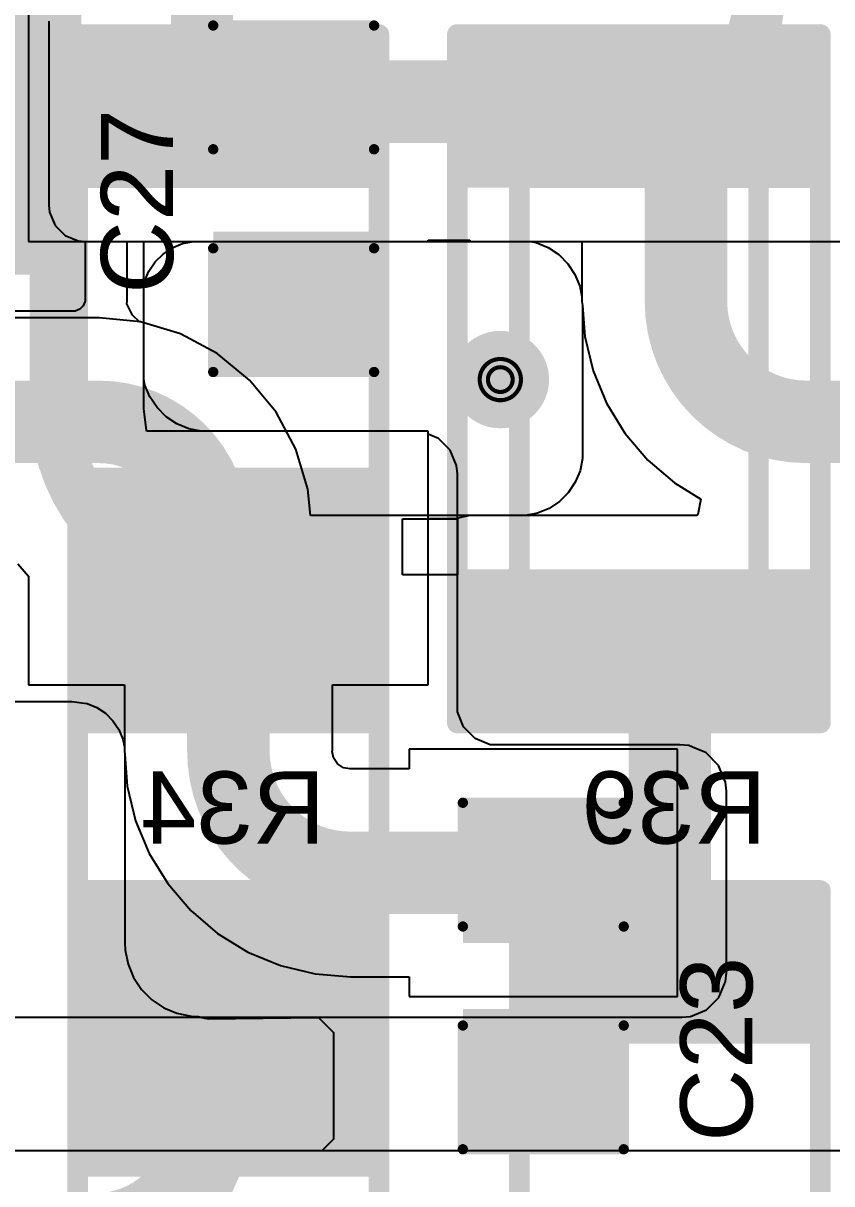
# Model space of a CAD drawing. Header units: inches. Extents: x 0 to 276, y 0 to 124.
# Drawn here: x 55.34 to 65.3, y 42.93 to 57.22 of the extents above; entities that cross this region are included whole.
import ezdxf

# ---------------------------------------------------------------- set-up
doc = ezdxf.new("R2010")
doc.units = ezdxf.units.IN
for name, color, linetype in [('Bottom Layer', 5, 'Continuous'), ('Bottom Overlay', 54, 'Continuous'), ('Bottom Paste', 16, 'Continuous'), ('Bottom Solder', 6, 'Continuous'), ('Drill Drawing', 1, 'Continuous'), ('Top Layer', 1, 'Continuous'), ('Top Overlay', 2, 'Continuous'), ('Top Paste', 8, 'Continuous'), ('Top Solder', 216, 'Continuous'), ('Via Holes', 16, 'Continuous')]:
    doc.layers.add(name, color=color, linetype=linetype)
doc.styles.add('Arial', font='', dxfattribs={"height": 0.2})
doc.styles.get('Arial').set_extended_font_data('Arial')

# ---------------------------------------------------------------- blocks, each defined once
blk = doc.blocks.new('RES_2512_11')
at = {"layer": 'Top Layer'}
for points in [[(-4.04999825, 1.70000041), (-2.44999891, 1.70000041), (-2.44999891, -1.70000041), (-4.04999825, -1.70000041)], [(2.45000145, 1.70000041), (4.050000789999999, 1.70000041), (4.050000789999999, -1.70000041), (2.45000145, -1.70000041)]]:
    blk.add_hatch(color=1, dxfattribs=at).paths.add_polyline_path(points)
at = {"layer": 'Top Paste'}
for points in [[(-4.04999825, 1.70000041), (-2.44999891, 1.70000041), (-2.44999891, -1.70000041), (-4.04999825, -1.70000041)], [(2.45000145, 1.70000041), (4.050000789999999, 1.70000041), (4.050000789999999, -1.70000041), (2.45000145, -1.70000041)]]:
    blk.add_hatch(color=8, dxfattribs=at).paths.add_polyline_path(points)
at = {"layer": 'Top Solder'}
for points in [[(-4.15159825, 1.80160041), (-2.34839891, 1.80160041), (-2.34839891, -1.80160041), (-4.15159825, -1.80160041)], [(2.34840145, 1.80160041), (4.15160079, 1.80160041), (4.15160079, -1.80160041), (2.34840145, -1.80160041)]]:
    blk.add_hatch(color=216, dxfattribs=at).paths.add_polyline_path(points)
at = {"layer": 'Top Overlay'}
for points in [[(-4.2418, 1.8542, 0.254, 0.254, 0), (-4.2418, -1.8542, 0.254, 0.254, 0)], [(-4.2418, 1.8542, 0.254, 0.254, 0), (4.236557439999999, 1.8542, 0.254, 0.254, 0)], [(4.236557439999999, 1.8542, 0.254, 0.254, 0), (4.236557439999999, -1.8542, 0.254, 0.254, 0)], [(-4.2418, -1.8542, 0.254, 0.254, 0), (4.236557439999999, -1.8542, 0.254, 0.254, 0)]]:
    blk.add_lwpolyline(points, format="xyseb", dxfattribs=at)
for points in [[(-4.3053, 1.8542, 0.127, 0.127, 1), (-4.1783, 1.8542, 0.127, 0.127, 1)], [(-4.3053, 1.8542, 0.127, 0.127, 1), (-4.1783, 1.8542, 0.127, 0.127, 1)], [(4.17305744, 1.8542, 0.127, 0.127, 1), (4.30005744, 1.8542, 0.127, 0.127, 1)], [(4.17305744, 1.8542, 0.127, 0.127, 1), (4.30005744, 1.8542, 0.127, 0.127, 1)], [(-4.3053, -1.8542, 0.127, 0.127, 1), (-4.1783, -1.8542, 0.127, 0.127, 1)], [(-4.3053, -1.8542, 0.127, 0.127, 1), (-4.1783, -1.8542, 0.127, 0.127, 1)], [(4.17305744, -1.8542, 0.127, 0.127, 1), (4.30005744, -1.8542, 0.127, 0.127, 1)], [(4.17305744, -1.8542, 0.127, 0.127, 1), (4.30005744, -1.8542, 0.127, 0.127, 1)]]:
    blk.add_lwpolyline(points, format="xyseb", close=True, dxfattribs=at)
blk = doc.blocks.new('RES_2512_B_14')
at = {"layer": 'Bottom Layer'}
for points in [[(-4.04999825, 1.70000041), (-2.44999891, 1.70000041), (-2.44999891, -1.70000041), (-4.04999825, -1.70000041)], [(2.45000145, 1.70000041), (4.050000789999999, 1.70000041), (4.050000789999999, -1.70000041), (2.45000145, -1.70000041)]]:
    blk.add_hatch(color=5, dxfattribs=at).paths.add_polyline_path(points)
at = {"layer": 'Bottom Paste'}
for points in [[(-4.04999825, 1.70000041), (-2.44999891, 1.70000041), (-2.44999891, -1.70000041), (-4.04999825, -1.70000041)], [(2.45000145, 1.70000041), (4.050000789999999, 1.70000041), (4.050000789999999, -1.70000041), (2.45000145, -1.70000041)]]:
    blk.add_hatch(color=16, dxfattribs=at).paths.add_polyline_path(points)
at = {"layer": 'Bottom Solder'}
for points in [[(-4.15159825, 1.80160041), (-2.34839891, 1.80160041), (-2.34839891, -1.80160041), (-4.15159825, -1.80160041)], [(2.34840145, 1.80160041), (4.15160079, 1.80160041), (4.15160079, -1.80160041), (2.34840145, -1.80160041)]]:
    blk.add_hatch(color=6, dxfattribs=at).paths.add_polyline_path(points)
at = {"layer": 'Bottom Overlay'}
for points in [[(-4.2418, 1.8542, 0.254, 0.254, 0), (-4.2418, -1.8542, 0.254, 0.254, 0)], [(-4.2418, 1.8542, 0.254, 0.254, 0), (4.236557439999999, 1.8542, 0.254, 0.254, 0)], [(4.236557439999999, 1.8542, 0.254, 0.254, 0), (4.236557439999999, -1.8542, 0.254, 0.254, 0)], [(-4.2418, -1.8542, 0.254, 0.254, 0), (4.236557439999999, -1.8542, 0.254, 0.254, 0)]]:
    blk.add_lwpolyline(points, format="xyseb", dxfattribs=at)
for points in [[(-4.3053, 1.8542, 0.127, 0.127, 1), (-4.1783, 1.8542, 0.127, 0.127, 1)], [(-4.3053, 1.8542, 0.127, 0.127, 1), (-4.1783, 1.8542, 0.127, 0.127, 1)], [(4.17305744, 1.8542, 0.127, 0.127, 1), (4.30005744, 1.8542, 0.127, 0.127, 1)], [(4.17305744, 1.8542, 0.127, 0.127, 1), (4.30005744, 1.8542, 0.127, 0.127, 1)], [(-4.3053, -1.8542, 0.127, 0.127, 1), (-4.1783, -1.8542, 0.127, 0.127, 1)], [(-4.3053, -1.8542, 0.127, 0.127, 1), (-4.1783, -1.8542, 0.127, 0.127, 1)], [(4.17305744, -1.8542, 0.127, 0.127, 1), (4.30005744, -1.8542, 0.127, 0.127, 1)], [(4.17305744, -1.8542, 0.127, 0.127, 1), (4.30005744, -1.8542, 0.127, 0.127, 1)]]:
    blk.add_lwpolyline(points, format="xyseb", close=True, dxfattribs=at)
blk = doc.blocks.new('RES_2512_B_15')
at = {"layer": 'Bottom Layer'}
for points in [[(-4.04999825, 1.70000041), (-2.44999891, 1.70000041), (-2.44999891, -1.70000041), (-4.04999825, -1.70000041)], [(2.45000145, 1.70000041), (4.050000789999999, 1.70000041), (4.050000789999999, -1.70000041), (2.45000145, -1.70000041)]]:
    blk.add_hatch(color=5, dxfattribs=at).paths.add_polyline_path(points)
at = {"layer": 'Bottom Paste'}
for points in [[(-4.04999825, 1.70000041), (-2.44999891, 1.70000041), (-2.44999891, -1.70000041), (-4.04999825, -1.70000041)], [(2.45000145, 1.70000041), (4.050000789999999, 1.70000041), (4.050000789999999, -1.70000041), (2.45000145, -1.70000041)]]:
    blk.add_hatch(color=16, dxfattribs=at).paths.add_polyline_path(points)
at = {"layer": 'Bottom Solder'}
for points in [[(-4.15159825, 1.80160041), (-2.34839891, 1.80160041), (-2.34839891, -1.80160041), (-4.15159825, -1.80160041)], [(2.34840145, 1.80160041), (4.15160079, 1.80160041), (4.15160079, -1.80160041), (2.34840145, -1.80160041)]]:
    blk.add_hatch(color=6, dxfattribs=at).paths.add_polyline_path(points)
at = {"layer": 'Bottom Overlay'}
for points in [[(-4.2418, 1.8542, 0.254, 0.254, 0), (-4.2418, -1.8542, 0.254, 0.254, 0)], [(-4.2418, 1.8542, 0.254, 0.254, 0), (4.236557439999999, 1.8542, 0.254, 0.254, 0)], [(4.236557439999999, 1.8542, 0.254, 0.254, 0), (4.236557439999999, -1.8542, 0.254, 0.254, 0)], [(-4.2418, -1.8542, 0.254, 0.254, 0), (4.236557439999999, -1.8542, 0.254, 0.254, 0)]]:
    blk.add_lwpolyline(points, format="xyseb", dxfattribs=at)
for points in [[(-4.3053, 1.8542, 0.127, 0.127, 1), (-4.1783, 1.8542, 0.127, 0.127, 1)], [(-4.3053, 1.8542, 0.127, 0.127, 1), (-4.1783, 1.8542, 0.127, 0.127, 1)], [(4.17305744, 1.8542, 0.127, 0.127, 1), (4.30005744, 1.8542, 0.127, 0.127, 1)], [(4.17305744, 1.8542, 0.127, 0.127, 1), (4.30005744, 1.8542, 0.127, 0.127, 1)], [(-4.3053, -1.8542, 0.127, 0.127, 1), (-4.1783, -1.8542, 0.127, 0.127, 1)], [(-4.3053, -1.8542, 0.127, 0.127, 1), (-4.1783, -1.8542, 0.127, 0.127, 1)], [(4.17305744, -1.8542, 0.127, 0.127, 1), (4.30005744, -1.8542, 0.127, 0.127, 1)], [(4.17305744, -1.8542, 0.127, 0.127, 1), (4.30005744, -1.8542, 0.127, 0.127, 1)]]:
    blk.add_lwpolyline(points, format="xyseb", close=True, dxfattribs=at)
blk = doc.blocks.new('RES_2512_18')
at = {"layer": 'Top Layer'}
for points in [[(-4.04999825, 1.70000041), (-2.44999891, 1.70000041), (-2.44999891, -1.70000041), (-4.04999825, -1.70000041)], [(2.45000145, 1.70000041), (4.050000789999999, 1.70000041), (4.050000789999999, -1.70000041), (2.45000145, -1.70000041)]]:
    blk.add_hatch(color=1, dxfattribs=at).paths.add_polyline_path(points)
at = {"layer": 'Top Paste'}
for points in [[(-4.04999825, 1.70000041), (-2.44999891, 1.70000041), (-2.44999891, -1.70000041), (-4.04999825, -1.70000041)], [(2.45000145, 1.70000041), (4.050000789999999, 1.70000041), (4.050000789999999, -1.70000041), (2.45000145, -1.70000041)]]:
    blk.add_hatch(color=8, dxfattribs=at).paths.add_polyline_path(points)
at = {"layer": 'Top Solder'}
for points in [[(-4.15159825, 1.80160041), (-2.34839891, 1.80160041), (-2.34839891, -1.80160041), (-4.15159825, -1.80160041)], [(2.34840145, 1.80160041), (4.15160079, 1.80160041), (4.15160079, -1.80160041), (2.34840145, -1.80160041)]]:
    blk.add_hatch(color=216, dxfattribs=at).paths.add_polyline_path(points)
at = {"layer": 'Top Overlay'}
for points in [[(-4.2418, 1.8542, 0.254, 0.254, 0), (4.236557439999999, 1.8542, 0.254, 0.254, 0)], [(-4.2418, 1.8542, 0.254, 0.254, 0), (-4.2418, -1.8542, 0.254, 0.254, 0)], [(4.236557439999999, 1.8542, 0.254, 0.254, 0), (4.236557439999999, -1.8542, 0.254, 0.254, 0)], [(-4.2418, -1.8542, 0.254, 0.254, 0), (4.236557439999999, -1.8542, 0.254, 0.254, 0)]]:
    blk.add_lwpolyline(points, format="xyseb", dxfattribs=at)
for points in [[(-4.3053, 1.8542, 0.127, 0.127, 1), (-4.1783, 1.8542, 0.127, 0.127, 1)], [(-4.3053, 1.8542, 0.127, 0.127, 1), (-4.1783, 1.8542, 0.127, 0.127, 1)], [(4.17305744, 1.8542, 0.127, 0.127, 1), (4.30005744, 1.8542, 0.127, 0.127, 1)], [(4.17305744, 1.8542, 0.127, 0.127, 1), (4.30005744, 1.8542, 0.127, 0.127, 1)], [(-4.3053, -1.8542, 0.127, 0.127, 1), (-4.1783, -1.8542, 0.127, 0.127, 1)], [(-4.3053, -1.8542, 0.127, 0.127, 1), (-4.1783, -1.8542, 0.127, 0.127, 1)], [(4.17305744, -1.8542, 0.127, 0.127, 1), (4.30005744, -1.8542, 0.127, 0.127, 1)], [(4.17305744, -1.8542, 0.127, 0.127, 1), (4.30005744, -1.8542, 0.127, 0.127, 1)]]:
    blk.add_lwpolyline(points, format="xyseb", close=True, dxfattribs=at)
blk = doc.blocks.new('RES_2512_B_19')
at = {"layer": 'Bottom Layer'}
for points in [[(-4.04999825, 1.70000041), (-2.44999891, 1.70000041), (-2.44999891, -1.70000041), (-4.04999825, -1.70000041)], [(2.45000145, 1.70000041), (4.050000789999999, 1.70000041), (4.050000789999999, -1.70000041), (2.45000145, -1.70000041)]]:
    blk.add_hatch(color=5, dxfattribs=at).paths.add_polyline_path(points)
at = {"layer": 'Bottom Paste'}
for points in [[(-4.04999825, 1.70000041), (-2.44999891, 1.70000041), (-2.44999891, -1.70000041), (-4.04999825, -1.70000041)], [(2.45000145, 1.70000041), (4.050000789999999, 1.70000041), (4.050000789999999, -1.70000041), (2.45000145, -1.70000041)]]:
    blk.add_hatch(color=16, dxfattribs=at).paths.add_polyline_path(points)
at = {"layer": 'Bottom Solder'}
for points in [[(-4.15159825, 1.80160041), (-2.34839891, 1.80160041), (-2.34839891, -1.80160041), (-4.15159825, -1.80160041)], [(2.34840145, 1.80160041), (4.15160079, 1.80160041), (4.15160079, -1.80160041), (2.34840145, -1.80160041)]]:
    blk.add_hatch(color=6, dxfattribs=at).paths.add_polyline_path(points)
at = {"layer": 'Bottom Overlay'}
for points in [[(-4.2418, 1.8542, 0.254, 0.254, 0), (-4.2418, -1.8542, 0.254, 0.254, 0)], [(-4.2418, 1.8542, 0.254, 0.254, 0), (4.236557439999999, 1.8542, 0.254, 0.254, 0)], [(4.236557439999999, 1.8542, 0.254, 0.254, 0), (4.236557439999999, -1.8542, 0.254, 0.254, 0)], [(-4.2418, -1.8542, 0.254, 0.254, 0), (4.236557439999999, -1.8542, 0.254, 0.254, 0)]]:
    blk.add_lwpolyline(points, format="xyseb", dxfattribs=at)
for points in [[(-4.3053, 1.8542, 0.127, 0.127, 1), (-4.1783, 1.8542, 0.127, 0.127, 1)], [(-4.3053, 1.8542, 0.127, 0.127, 1), (-4.1783, 1.8542, 0.127, 0.127, 1)], [(4.17305744, 1.8542, 0.127, 0.127, 1), (4.30005744, 1.8542, 0.127, 0.127, 1)], [(4.17305744, 1.8542, 0.127, 0.127, 1), (4.30005744, 1.8542, 0.127, 0.127, 1)], [(-4.3053, -1.8542, 0.127, 0.127, 1), (-4.1783, -1.8542, 0.127, 0.127, 1)], [(-4.3053, -1.8542, 0.127, 0.127, 1), (-4.1783, -1.8542, 0.127, 0.127, 1)], [(4.17305744, -1.8542, 0.127, 0.127, 1), (4.30005744, -1.8542, 0.127, 0.127, 1)], [(4.17305744, -1.8542, 0.127, 0.127, 1), (4.30005744, -1.8542, 0.127, 0.127, 1)]]:
    blk.add_lwpolyline(points, format="xyseb", close=True, dxfattribs=at)
blk = doc.blocks.new('RES_2512_B_22')
at = {"layer": 'Bottom Layer'}
for points in [[(-4.04999825, 1.70000041), (-2.44999891, 1.70000041), (-2.44999891, -1.70000041), (-4.04999825, -1.70000041)], [(2.45000145, 1.70000041), (4.050000789999999, 1.70000041), (4.050000789999999, -1.70000041), (2.45000145, -1.70000041)]]:
    blk.add_hatch(color=5, dxfattribs=at).paths.add_polyline_path(points)
at = {"layer": 'Bottom Paste'}
for points in [[(-4.04999825, 1.70000041), (-2.44999891, 1.70000041), (-2.44999891, -1.70000041), (-4.04999825, -1.70000041)], [(2.45000145, 1.70000041), (4.050000789999999, 1.70000041), (4.050000789999999, -1.70000041), (2.45000145, -1.70000041)]]:
    blk.add_hatch(color=16, dxfattribs=at).paths.add_polyline_path(points)
at = {"layer": 'Bottom Solder'}
for points in [[(-4.15159825, 1.80160041), (-2.34839891, 1.80160041), (-2.34839891, -1.80160041), (-4.15159825, -1.80160041)], [(2.34840145, 1.80160041), (4.15160079, 1.80160041), (4.15160079, -1.80160041), (2.34840145, -1.80160041)]]:
    blk.add_hatch(color=6, dxfattribs=at).paths.add_polyline_path(points)
at = {"layer": 'Bottom Overlay'}
for points in [[(-4.2418, 1.8542, 0.254, 0.254, 0), (-4.2418, -1.8542, 0.254, 0.254, 0)], [(-4.2418, 1.8542, 0.254, 0.254, 0), (4.236557439999999, 1.8542, 0.254, 0.254, 0)], [(4.236557439999999, 1.8542, 0.254, 0.254, 0), (4.236557439999999, -1.8542, 0.254, 0.254, 0)], [(-4.2418, -1.8542, 0.254, 0.254, 0), (4.236557439999999, -1.8542, 0.254, 0.254, 0)]]:
    blk.add_lwpolyline(points, format="xyseb", dxfattribs=at)
for points in [[(-4.3053, 1.8542, 0.127, 0.127, 1), (-4.1783, 1.8542, 0.127, 0.127, 1)], [(-4.3053, 1.8542, 0.127, 0.127, 1), (-4.1783, 1.8542, 0.127, 0.127, 1)], [(4.17305744, 1.8542, 0.127, 0.127, 1), (4.30005744, 1.8542, 0.127, 0.127, 1)], [(4.17305744, 1.8542, 0.127, 0.127, 1), (4.30005744, 1.8542, 0.127, 0.127, 1)], [(-4.3053, -1.8542, 0.127, 0.127, 1), (-4.1783, -1.8542, 0.127, 0.127, 1)], [(-4.3053, -1.8542, 0.127, 0.127, 1), (-4.1783, -1.8542, 0.127, 0.127, 1)], [(4.17305744, -1.8542, 0.127, 0.127, 1), (4.30005744, -1.8542, 0.127, 0.127, 1)], [(4.17305744, -1.8542, 0.127, 0.127, 1), (4.30005744, -1.8542, 0.127, 0.127, 1)]]:
    blk.add_lwpolyline(points, format="xyseb", close=True, dxfattribs=at)
blk = doc.blocks.new('C___1206_29')
at = {"layer": 'Top Layer'}
for points in [[(-2.03199746, 0.889), (-0.50799746, 0.889), (-0.50799746, -0.889), (-2.03199746, -0.889)], [(0.50799746, 0.889), (2.03199746, 0.889), (2.03199746, -0.889), (0.50799746, -0.889)]]:
    blk.add_hatch(color=1, dxfattribs=at).paths.add_polyline_path(points)
at = {"layer": 'Top Paste'}
for points in [[(-2.03199746, 0.889), (-0.50799746, 0.889), (-0.50799746, -0.889), (-2.03199746, -0.889)], [(0.50799746, 0.889), (2.03199746, 0.889), (2.03199746, -0.889), (0.50799746, -0.889)]]:
    blk.add_hatch(color=8, dxfattribs=at).paths.add_polyline_path(points)
at = {"layer": 'Top Solder'}
for points in [[(-2.13359746, 0.9905999999999999), (-0.40639746, 0.9905999999999999), (-0.40639746, -0.9905999999999999), (-2.13359746, -0.9905999999999999)], [(0.40639746, 0.9905999999999999), (2.13359746, 0.9905999999999999), (2.13359746, -0.9905999999999999), (0.40639746, -0.9905999999999999)]]:
    blk.add_hatch(color=216, dxfattribs=at).paths.add_polyline_path(points)
at = {"layer": 'Top Overlay'}
for points in [[(-2.1336, 0.9905999999999999, 0.127, 0.127, 0), (-2.1336, -0.9905999999999999, 0.127, 0.127, 0)], [(-2.1336, 0.9905999999999999, 0.127, 0.127, 0), (-0.6096, 0.9905999999999999, 0.127, 0.127, 0)], [(0.6096, 0.9905999999999999, 0.127, 0.127, 0), (2.1336, 0.9905999999999999, 0.127, 0.127, 0)], [(2.1336, 0.9905999999999999, 0.127, 0.127, 0), (2.1336, -0.9905999999999999, 0.127, 0.127, 0)], [(-2.1336, -0.9905999999999999, 0.127, 0.127, 0), (-0.6096, -0.9905999999999999, 0.127, 0.127, 0)], [(0.6096, -0.9905999999999999, 0.127, 0.127, 0), (2.1336, -0.9905999999999999, 0.127, 0.127, 0)]]:
    blk.add_lwpolyline(points, format="xyseb", dxfattribs=at)
for points in [[(-2.16535, 0.9905999999999999, 0.0635, 0.0635, 1), (-2.10185, 0.9905999999999999, 0.0635, 0.0635, 1)], [(-2.16535, 0.9905999999999999, 0.0635, 0.0635, 1), (-2.10185, 0.9905999999999999, 0.0635, 0.0635, 1)], [(-0.64135, 0.9905999999999999, 0.0635, 0.0635, 1), (-0.57785, 0.9905999999999999, 0.0635, 0.0635, 1)], [(0.57785, 0.9905999999999999, 0.0635, 0.0635, 1), (0.64135, 0.9905999999999999, 0.0635, 0.0635, 1)], [(2.10185, 0.9905999999999999, 0.0635, 0.0635, 1), (2.16535, 0.9905999999999999, 0.0635, 0.0635, 1)], [(2.10185, 0.9905999999999999, 0.0635, 0.0635, 1), (2.16535, 0.9905999999999999, 0.0635, 0.0635, 1)], [(-2.16535, -0.9905999999999999, 0.0635, 0.0635, 1), (-2.10185, -0.9905999999999999, 0.0635, 0.0635, 1)], [(-2.16535, -0.9905999999999999, 0.0635, 0.0635, 1), (-2.10185, -0.9905999999999999, 0.0635, 0.0635, 1)], [(-0.64135, -0.9905999999999999, 0.0635, 0.0635, 1), (-0.57785, -0.9905999999999999, 0.0635, 0.0635, 1)], [(0.57785, -0.9905999999999999, 0.0635, 0.0635, 1), (0.64135, -0.9905999999999999, 0.0635, 0.0635, 1)], [(2.10185, -0.9905999999999999, 0.0635, 0.0635, 1), (2.16535, -0.9905999999999999, 0.0635, 0.0635, 1)], [(2.10185, -0.9905999999999999, 0.0635, 0.0635, 1), (2.16535, -0.9905999999999999, 0.0635, 0.0635, 1)]]:
    blk.add_lwpolyline(points, format="xyseb", close=True, dxfattribs=at)
blk = doc.blocks.new('C___1206_33')
at = {"layer": 'Top Layer'}
for points in [[(-2.03199746, 0.889), (-0.50799746, 0.889), (-0.50799746, -0.889), (-2.03199746, -0.889)], [(0.50799746, 0.889), (2.03199746, 0.889), (2.03199746, -0.889), (0.50799746, -0.889)]]:
    blk.add_hatch(color=1, dxfattribs=at).paths.add_polyline_path(points)
at = {"layer": 'Top Paste'}
for points in [[(-2.03199746, 0.889), (-0.50799746, 0.889), (-0.50799746, -0.889), (-2.03199746, -0.889)], [(0.50799746, 0.889), (2.03199746, 0.889), (2.03199746, -0.889), (0.50799746, -0.889)]]:
    blk.add_hatch(color=8, dxfattribs=at).paths.add_polyline_path(points)
at = {"layer": 'Top Solder'}
for points in [[(-2.13359746, 0.9905999999999999), (-0.40639746, 0.9905999999999999), (-0.40639746, -0.9905999999999999), (-2.13359746, -0.9905999999999999)], [(0.40639746, 0.9905999999999999), (2.13359746, 0.9905999999999999), (2.13359746, -0.9905999999999999), (0.40639746, -0.9905999999999999)]]:
    blk.add_hatch(color=216, dxfattribs=at).paths.add_polyline_path(points)
at = {"layer": 'Top Overlay'}
for points in [[(-2.1336, 0.9905999999999999, 0.127, 0.127, 0), (-0.6096, 0.9905999999999999, 0.127, 0.127, 0)], [(-2.1336, 0.9905999999999999, 0.127, 0.127, 0), (-2.1336, -0.9905999999999999, 0.127, 0.127, 0)], [(0.6096, 0.9905999999999999, 0.127, 0.127, 0), (2.1336, 0.9905999999999999, 0.127, 0.127, 0)], [(2.1336, 0.9905999999999999, 0.127, 0.127, 0), (2.1336, -0.9905999999999999, 0.127, 0.127, 0)], [(-2.1336, -0.9905999999999999, 0.127, 0.127, 0), (-0.6096, -0.9905999999999999, 0.127, 0.127, 0)], [(0.6096, -0.9905999999999999, 0.127, 0.127, 0), (2.1336, -0.9905999999999999, 0.127, 0.127, 0)]]:
    blk.add_lwpolyline(points, format="xyseb", dxfattribs=at)
for points in [[(-2.16535, 0.9905999999999999, 0.0635, 0.0635, 1), (-2.10185, 0.9905999999999999, 0.0635, 0.0635, 1)], [(-2.16535, 0.9905999999999999, 0.0635, 0.0635, 1), (-2.10185, 0.9905999999999999, 0.0635, 0.0635, 1)], [(-0.64135, 0.9905999999999999, 0.0635, 0.0635, 1), (-0.57785, 0.9905999999999999, 0.0635, 0.0635, 1)], [(0.57785, 0.9905999999999999, 0.0635, 0.0635, 1), (0.64135, 0.9905999999999999, 0.0635, 0.0635, 1)], [(2.10185, 0.9905999999999999, 0.0635, 0.0635, 1), (2.16535, 0.9905999999999999, 0.0635, 0.0635, 1)], [(2.10185, 0.9905999999999999, 0.0635, 0.0635, 1), (2.16535, 0.9905999999999999, 0.0635, 0.0635, 1)], [(-2.16535, -0.9905999999999999, 0.0635, 0.0635, 1), (-2.10185, -0.9905999999999999, 0.0635, 0.0635, 1)], [(-2.16535, -0.9905999999999999, 0.0635, 0.0635, 1), (-2.10185, -0.9905999999999999, 0.0635, 0.0635, 1)], [(-0.64135, -0.9905999999999999, 0.0635, 0.0635, 1), (-0.57785, -0.9905999999999999, 0.0635, 0.0635, 1)], [(0.57785, -0.9905999999999999, 0.0635, 0.0635, 1), (0.64135, -0.9905999999999999, 0.0635, 0.0635, 1)], [(2.10185, -0.9905999999999999, 0.0635, 0.0635, 1), (2.16535, -0.9905999999999999, 0.0635, 0.0635, 1)], [(2.10185, -0.9905999999999999, 0.0635, 0.0635, 1), (2.16535, -0.9905999999999999, 0.0635, 0.0635, 1)]]:
    blk.add_lwpolyline(points, format="xyseb", close=True, dxfattribs=at)

msp = doc.modelspace()

# ---------------------------------------------------------------- hatches: boundary and pattern name
at = {"layer": 'Bottom Layer'}
msp.add_hatch(color=5, dxfattribs=at).paths.add_polyline_path([(54.65275582, 54.1266507), (55.71879381999999, 54.1266507), (55.71879381999999, 57.95362297999999), (54.65275582, 57.95362297999999)])
h = msp.add_hatch(color=5, dxfattribs=at)
edge = h.paths.add_edge_path()
edge.add_arc((61.214, 52.83273152), 0.5999987999999999, 0, 360)
at = {"layer": 'Top Layer'}
h = msp.add_hatch(color=1, dxfattribs=at)
edge = h.paths.add_edge_path()
edge.add_arc((61.214, 52.83273152), 0.5999987999999999, 0, 360)
at = {"layer": 'Via Holes'}
h = msp.add_hatch(color=7, dxfattribs=at)
edge = h.paths.add_edge_path()
edge.add_arc((61.214, 52.83273152), 0.2999994, 0, 360)

# ---------------------------------------------------------------- linework, layer by layer
at = {"layer": 'Bottom Layer'}
for p, q in [((55.4032674, 57.65779172), (55.4032674, 54.53379492)), ((55.65529636, 57.24560052), (55.65529636, 54.98026341999999)), ((55.65529636, 54.98026341999999), (55.66387393999999, 54.89315919999999)), ((55.66387393999999, 54.89315919999999), (55.73053877999999, 54.73221718)), ((55.73053877999999, 54.73221718), (55.85371861999999, 54.60903734)), ((55.85371861999999, 54.60903734), (56.01466064, 54.54237249999999)), ((55.4032674, 54.53379492), (60.32726568, 54.53379492)), ((56.01466064, 54.54237249999999), (56.10176486, 54.53379492)), ((56.10176486, 54.53379492), (56.10175977999999, 53.8287595)), ((56.10176486, 54.53379492), (56.10176486, 54.53379492)), ((56.61971149999999, 53.82884331999999), (56.61971658, 54.5317172)), ((56.61971658, 54.5317172), (62.21904244, 54.5317172)), ((60.32726568, 54.53379492), (60.32726568, 54.55165874)), ((60.32726568, 54.55165874), (60.83886739999999, 54.55165874)), ((60.83886739999999, 54.55165874), (60.83886739999999, 54.53379492)), ((60.83886739999999, 54.53379492), (61.58961773999999, 54.53379492)), ((61.58961773999999, 54.53379492), (61.65525133999999, 54.52073932)), ((61.65525133999999, 54.52073932), (61.80167218, 54.4600892)), ((61.80167218, 54.4600892), (61.93344992, 54.37203756)), ((62.21904244, 54.5317172), (62.21904244, 53.79338237999999)), ((61.93344992, 54.37203756), (62.04551472, 54.25997276)), ((62.04551472, 54.25997276), (62.13356636, 54.12819502)), ((62.13356636, 54.12819502), (62.19421648, 53.98177418)), ((62.19421648, 53.98177418), (62.21904244, 53.8569662)), ((56.07829272, 53.7414089), (56.0349146, 53.69803078)), ((56.10176486, 53.79808646), (56.07829272, 53.7414089)), ((56.10175977999999, 53.8287595), (56.10176486, 53.79808646)), ((56.61319893999999, 53.76534586), (56.61971658, 53.79812201999999)), ((56.68541113999999, 53.62506928), (56.61319893999999, 53.76534586)), ((56.61971658, 53.79817281999999), (56.61971149999999, 53.82884331999999)), ((56.61971149999999, 53.79814742), (56.61971658, 53.79817281999999)), ((56.61971658, 53.79812201999999), (56.61971149999999, 53.79814742)), ((62.21904244, 53.8569662), (62.21904244, 53.79338237999999)), ((62.21904244, 53.79338237999999), (62.2251359, 53.74709087999999)), ((62.21904244, 53.79338237999999), (62.2251359, 53.74709849999999)), ((62.2251359, 53.74709849999999), (62.22513336, 51.85958893999999)), ((62.2251359, 53.74709087999999), (62.25547112, 53.36165858)), ((55.94756654, 53.67456371999999), (54.62161796, 53.67456371999999)), ((55.97823704, 53.67455863999999), (55.94756399999999, 53.67456371999999)), ((55.94756399999999, 53.67456371999999), (55.94756654, 53.67456371999999)), ((56.0349146, 53.69803078), (55.97823704, 53.67455863999999)), ((56.76986106, 53.54573746), (56.68541113999999, 53.62506928)), ((56.27236395999999, 53.59306528), (54.23303352, 53.59306528)), ((56.78379296, 53.54436078), (56.27236395999999, 53.59473151999999)), ((56.27236395999999, 53.59473151999999), (56.27236395999999, 53.59306528)), ((56.76988392000001, 53.54572984), (56.76986106, 53.54573746)), ((56.78379296, 53.54436078), (56.76988392000001, 53.54572984)), ((57.2755649, 53.3951815), (56.78379296, 53.54436078)), ((57.2755649, 53.3951815), (56.78379296, 53.54436078)), ((57.72878725999999, 53.152929), (57.2755649, 53.3951815)), ((57.72878725999999, 53.152929), (57.2755649, 53.3951815)), ((62.25547112, 53.36165858), (62.35656566, 52.94056467999999)), ((58.12604071999999, 52.82691491999999), (57.72878725999999, 53.152929)), ((58.12604071999999, 52.82691491999999), (57.72878725999999, 53.152929)), ((62.35656566, 52.94056467999999), (62.5222905, 52.5404715)), ((58.45205479999999, 52.42966146), (58.12604071999999, 52.82691491999999)), ((58.45205479999999, 52.42966146), (58.12604071999999, 52.82691491999999)), ((62.5222905, 52.5404715), (62.74856385999999, 52.17122661999999)), ((58.69430729999999, 51.9764391), (58.45205479999999, 52.42966146)), ((58.69430729999999, 51.9764391), (58.45205479999999, 52.42966146)), ((62.74856385999999, 52.17122661999999), (63.02981298, 51.84192577999999)), ((58.84348657999999, 51.48466715999999), (58.69430729999999, 51.9764391)), ((58.84348657999999, 51.48466715999999), (58.69430729999999, 51.9764391)), ((62.22513336, 51.85958893999999), (62.19521724, 51.70919045999999)), ((63.02981298, 51.84192577999999), (63.35911382, 51.56067665999999)), ((62.19521724, 51.70919045999999), (62.13653308, 51.56751688)), ((58.87568107999999, 51.15779202), (58.84348657999999, 51.48466715999999)), ((58.87568107999999, 51.15779202), (58.84348657999999, 51.48466715999999)), ((62.13653308, 51.56751688), (62.05133893999999, 51.4400165)), ((63.35911382, 51.56067665999999), (63.68496788, 51.36099201999999)), ((61.94290888, 51.33158644), (61.8154085, 51.24639229999999)), ((62.05133893999999, 51.4400165), (61.94290888, 51.33158644)), ((63.68496788, 51.36099201999999), (63.64603476, 51.17082984)), ((61.67373491999999, 51.18770814), (61.52333644, 51.15779456)), ((61.8154085, 51.24639229999999), (61.67373491999999, 51.18770814)), ((63.64603476, 51.17082984), (63.63947393999999, 51.15779202)), ((60.32726568, 51.15779202), (58.87568107999999, 51.15779202)), ((60.32726313999999, 51.15779202), (58.87568107999999, 51.15779202)), ((60.01089089999999, 51.118135), (60.68469701999999, 51.118135)), ((60.01089344, 50.42686892), (60.01089089999999, 51.118135)), ((60.53046822, 51.15779202), (60.32726313999999, 51.15779456)), ((60.32726313999999, 51.15779456), (60.32726313999999, 51.15779202)), ((60.32726568, 51.118135), (60.32726568, 51.15779202)), ((60.65209358, 51.118135), (60.32726568, 51.118135)), ((61.44666654, 51.15779202), (60.53046822, 51.15779202)), ((60.83882168, 51.15778694), (60.65209358, 51.118135)), ((60.68469701999999, 51.118135), (60.68469448, 50.42686892)), ((60.83886994, 51.15779964), (60.83882168, 51.15778694)), ((60.83887248, 51.15779202), (60.83886994, 51.15779964)), ((63.63947393999999, 51.15779202), (60.83887248, 51.15779202)), ((61.52333644, 51.15779456), (61.44666654, 51.15779456)), ((61.44666654, 51.15779456), (61.44666654, 51.15779202)), ((60.68469448, 50.42686892), (60.01089344, 50.42686892))]:
    msp.add_line(p, q, dxfattribs=at)
for points in [[(57.54000429999999, 56.70529426, 0.7619999999999999, 0.7619999999999999, 0), (57.54000429999999, 58.48702552, 0.7619999999999999, 0.7619999999999999, 0)], [(57.54000429999999, 56.70529426, 0.3809999999999999, 0.3809999999999999, 0), (57.86526654, 56.09579332, 0.3809999999999999, 0.3809999999999999, 0)], [(63.5, 53.79338237999999, 1.016, 1.016, 0), (63.5, 56.0956968, 1.016, 1.016, 0)], [(64.98126957999999, 52.31211279999999, 1.016, 1.016, -0.4142135623730951), (63.5, 53.79338237999999, 1.016, 1.016, 0)], [(53.8601031, 52.31210771999999, 1.016, 1.016, 0), (56.27236395999999, 52.31210771999999, 1.016, 1.016, 0)], [(56.27236395999999, 52.31210771999999, 1.016, 1.016, -0.4142135623730951), (57.61123352, 50.97323816, 1.016, 1.016, 0)], [(64.98126957999999, 52.31211279999999, 1.016, 1.016, 0), (67.39353044, 52.31211279999999, 1.016, 1.016, 0)], [(57.61123352, 49.59569202, 1.016, 1.016, 0), (57.61123352, 50.97323816, 1.016, 1.016, 0)], [(63.30086653999999, 45.5546968, 1.016, 1.016, 0), (63.30086653999999, 49.59579361999999, 1.016, 1.016, 0)], [(57.61123352, 43.68577496, 1.016, 1.016, 0), (57.61123352, 45.55469171999999, 1.016, 1.016, 0)], [(63.30083351999999, 45.5546968, 1.016, 1.016, 0), (63.30086653999999, 45.5546968, 1.016, 1.016, 0)], [(57.61123352, 43.68577496, 1.016, 1.016, -0.4142135623730951), (56.23014916, 42.3046906, 1.016, 1.016, 0)]]:
    msp.add_lwpolyline(points, format="xyseb", dxfattribs=at)
for points in [[(57.3495043, 56.70529426, 0.3809999999999999, 0.3809999999999999, 1), (57.7305043, 56.70529426, 0.3809999999999999, 0.3809999999999999, 1)], [(57.44475429999999, 56.70529426, 0.1905, 0.1905, 1), (57.6352543, 56.70529426, 0.1905, 0.1905, 1)], [(63.246, 56.0956968, 0.508, 0.508, 1), (63.75399999999999, 56.0956968, 0.508, 0.508, 1)], [(57.77001653999999, 56.09579332, 0.1905, 0.1905, 1), (57.96051654, 56.09579332, 0.1905, 0.1905, 1)], [(63.246, 53.79338237999999, 0.508, 0.508, 1), (63.75399999999999, 53.79338237999999, 0.508, 0.508, 1)], [(63.246, 53.79338237999999, 0.508, 0.508, 1), (63.75399999999999, 53.79338237999999, 0.508, 0.508, 1)], [(56.01836396, 52.31210771999999, 0.508, 0.508, 1), (56.52636396, 52.31210771999999, 0.508, 0.508, 1)], [(56.01836396, 52.31210771999999, 0.508, 0.508, 1), (56.52636396, 52.31210771999999, 0.508, 0.508, 1)], [(64.72726958, 52.31211279999999, 0.508, 0.508, 1), (65.23526958, 52.31211279999999, 0.508, 0.508, 1)], [(64.72726958, 52.31211279999999, 0.508, 0.508, 1), (65.23526958, 52.31211279999999, 0.508, 0.508, 1)], [(57.35723351999999, 50.97323816, 0.508, 0.508, 1), (57.86523352, 50.97323816, 0.508, 0.508, 1)], [(57.35723351999999, 50.97323816, 0.508, 0.508, 1), (57.86523352, 50.97323816, 0.508, 0.508, 1)], [(57.35723351999999, 49.59569202, 0.508, 0.508, 1), (57.86523352, 49.59569202, 0.508, 0.508, 1)], [(63.04686654, 49.59579361999999, 0.508, 0.508, 1), (63.55486654, 49.59579361999999, 0.508, 0.508, 1)], [(57.35723351999999, 45.55469171999999, 0.508, 0.508, 1), (57.86523352, 45.55469171999999, 0.508, 0.508, 1)], [(63.04683352, 45.5546968, 0.508, 0.508, 1), (63.55483352, 45.5546968, 0.508, 0.508, 1)], [(63.04686654, 45.5546968, 0.508, 0.508, 1), (63.55486654, 45.5546968, 0.508, 0.508, 1)], [(63.04686654, 45.5546968, 0.508, 0.508, 1), (63.55486654, 45.5546968, 0.508, 0.508, 1)], [(57.35723351999999, 43.68577496, 0.508, 0.508, 1), (57.86523352, 43.68577496, 0.508, 0.508, 1)], [(57.35723351999999, 43.68577496, 0.508, 0.508, 1), (57.86523352, 43.68577496, 0.508, 0.508, 1)]]:
    msp.add_lwpolyline(points, format="xyseb", close=True, dxfattribs=at)
at = {"layer": 'Drill Drawing'}
for points in [[(61.468, 52.83273152, 0.0508, 0.0508, 1), (60.95999999999999, 52.83273152, 0.0508, 0.0508, 1)], [(61.36639999999999, 52.83273152, 0.0508, 0.0508, 1), (61.06159999999999, 52.83273152, 0.0508, 0.0508, 1)], [(60.9473, 52.83273152, 0.0254, 0.0254, 1), (60.9727, 52.83273152, 0.0254, 0.0254, 1)], [(61.0489, 52.83273152, 0.0254, 0.0254, 1), (61.0743, 52.83273152, 0.0254, 0.0254, 1)], [(61.3537, 52.83273152, 0.0254, 0.0254, 1), (61.3791, 52.83273152, 0.0254, 0.0254, 1)], [(61.4553, 52.83273152, 0.0254, 0.0254, 1), (61.4807, 52.83273152, 0.0254, 0.0254, 1)]]:
    msp.add_lwpolyline(points, format="xyseb", close=True, dxfattribs=at)
at = {"layer": 'Top Layer'}
for p, q in [((56.82553023999999, 52.49772584), (56.82553023999999, 54.5317172)), ((56.82553023999999, 54.5317172), (73.88514814, 54.5317172)), ((57.17483611999999, 54.45446564), (57.30181326, 54.50706142)), ((57.30181326, 54.50706142), (57.43661106, 54.5338762)), ((57.43661106, 54.5338762), (57.50533075999999, 54.5338762)), ((57.50533075999999, 54.5338762), (65.30923437999999, 54.53387366)), ((56.96337604, 54.28092521999999), (57.06055898, 54.37810815999999)), ((57.06055898, 54.37810815999999), (57.17483611999999, 54.45446564)), ((56.88701855999999, 54.16664807999999), (56.96337604, 54.28092521999999)), ((56.82553023999999, 53.9949644), (56.83442277999999, 54.03967093999999)), ((56.83442277999999, 54.03967093999999), (56.88701855999999, 54.16664807999999)), ((56.82553023999999, 52.8310475), (56.82553023999999, 53.9949644)), ((56.83848678, 52.76590158), (56.82553023999999, 52.8310475)), ((56.89906324, 52.61964837999999), (56.83848678, 52.76590158)), ((56.98701074, 52.48802558), (56.89906324, 52.61964837999999)), ((56.82254065999999, 52.47195499999999), (56.8255277, 52.49439082)), ((56.8573285, 52.2077188), (56.82254065999999, 52.47195499999999)), ((56.82542863999999, 52.4969613), (56.82553023999999, 52.49772584)), ((56.82553023999999, 52.49618659999999), (56.82542863999999, 52.4969613)), ((56.8255277, 52.49439082), (56.82553023999999, 52.49618659999999)), ((57.098946, 52.37609032), (56.98701074, 52.48802558)), ((57.23056626, 52.28814536), (57.098946, 52.37609032)), ((56.86189796, 52.19669012), (56.8573285, 52.2077188)), ((60.32734696, 52.19669012), (56.86189796, 52.19669012)), ((57.37681946, 52.22756635999999), (57.23056626, 52.28814536)), ((57.53206426, 52.19669012), (57.37681946, 52.22756635999999)), ((60.32734696, 52.19669012), (57.53206426, 52.19669012)), ((60.32734696, 49.07269331999999), (60.32734696, 52.19669012)), ((60.32734696, 52.16017762), (60.32734696, 52.19669012)), ((60.45211938, 52.10849624), (60.32734696, 52.16017762)), ((60.59650314, 51.96411247999999), (60.45211938, 52.10849624)), ((60.67464116, 51.77546414), (60.59650314, 51.96411247999999)), ((60.68469193999999, 51.67337138), (60.67464116, 51.77546414)), ((60.68469701999999, 48.8412536), (60.68469193999999, 51.67337138)), ((55.27462402, 50.56455216), (55.40334868, 50.41383363999999)), ((55.40334868, 50.41383363999999), (55.40334868, 49.07269331999999)), ((55.40334868, 49.07269331999999), (56.58439026, 49.07269331999999)), ((56.58439026, 49.07269331999999), (56.58439026, 48.26)), ((59.14630537999999, 48.26), (59.14630537999999, 49.07269331999999)), ((59.14630537999999, 49.07269331999999), (60.32734696, 49.07269331999999)), ((54.48299492, 48.86879228), (55.9364642, 48.86880244)), ((55.9364642, 48.86880244), (55.93646928, 48.86879482)), ((55.93646928, 48.86879482), (55.93647181999999, 48.86879735999999)), ((55.93647181999999, 48.86879735999999), (55.93649468, 48.86879735999999)), ((55.93649468, 48.86879735999999), (56.12295353999999, 48.84452766)), ((56.12295353999999, 48.84452766), (56.12719534, 48.84368438)), ((56.12719534, 48.84368438), (56.24619434, 48.79439822)), ((56.24619434, 48.79439822), (56.35328835999999, 48.72284388)), ((60.68469193999999, 48.74079151999999), (60.68469701999999, 48.8412536)), ((60.76157773999999, 48.55516069999999), (60.68469193999999, 48.74079151999999)), ((56.35328835999999, 48.72284388), (56.4443626, 48.6317671)), ((56.4443626, 48.6317671), (56.51591694, 48.52467307999999)), ((56.51591694, 48.52467307999999), (56.56520055999999, 48.40567661999999)), ((60.90365009999999, 48.4130858), (60.76157773999999, 48.55516069999999)), ((56.56520055999999, 48.40567661999999), (56.58439026, 48.30916424)), ((61.08927838, 48.33619745999999), (60.90365009999999, 48.4130858)), ((61.18974046, 48.3362), (61.08927838, 48.33619745999999)), ((63.42379746, 48.3362), (61.18974046, 48.3362)), ((63.42379999999999, 48.33620254), (63.42379746, 48.3362)), ((63.42380254, 48.33619745999999), (63.42379999999999, 48.33620254)), ((63.42381778, 48.33619492), (63.42380254, 48.33619745999999)), ((63.53577082, 48.3251764), (63.42381778, 48.33619492)), ((63.60906759999999, 48.29481577999999), (63.53577082, 48.3251764)), ((56.58439026, 48.30916424), (56.58439026, 48.26)), ((56.58439026, 48.26), (56.59032115999999, 48.2149531)), ((56.58439026, 48.26), (56.590311, 48.21502675999999)), ((56.590311, 48.21502675999999), (56.59032115999999, 45.89450054)), ((56.59032115999999, 48.2149531), (56.62101452, 47.82496404)), ((59.14528684, 48.25225553999999), (59.14630537999999, 48.26)), ((59.16079353999999, 48.17429024), (59.14528684, 48.25225553999999)), ((59.2093431, 48.10162846), (59.16079353999999, 48.17429024)), ((63.39416582, 48.28163318), (60.09216581999999, 48.28163318)), ((60.09216581999999, 48.28163318), (60.09216581999999, 48.03859074)), ((63.39416582, 45.23363318), (63.39416582, 48.28163318)), ((63.74267413999999, 48.23947425999999), (63.60906759999999, 48.29481577999999)), ((63.9010279, 48.08111542), (63.74267413999999, 48.23947425999999)), ((59.28200488, 48.0530789), (59.2093431, 48.10162846)), ((59.35997017999999, 48.0375722), (59.28200488, 48.0530789)), ((59.36771464, 48.03859074), (59.35997017999999, 48.0375722)), ((60.09216581999999, 48.03859074), (59.36771464, 48.03859074)), ((63.98671734, 47.87420956), (63.9010279, 48.08111542)), ((56.62101452, 47.82496404), (56.72288375999999, 47.4006418)), ((63.99773586, 47.7622362), (63.98671734, 47.87420956)), ((63.9977511, 45.52818936), (63.99773586, 47.7622362)), ((56.72288375999999, 47.4006418), (56.8898786, 46.9974803)), ((56.8898786, 46.9974803), (57.11788678, 46.62540586)), ((57.11788678, 46.62540586), (57.40129236, 46.29357771999999)), ((57.40129236, 46.29357771999999), (57.7331205, 46.01017213999999)), ((56.59032115999999, 45.89450054), (56.59467726, 45.80580373999999)), ((57.7331205, 46.01017213999999), (58.10519494, 45.78216396)), ((56.59467726, 45.80580373999999), (56.62928476, 45.63181882)), ((58.10519494, 45.78216396), (58.50835644, 45.61516912)), ((56.62928476, 45.63181882), (56.69716879999999, 45.4679304)), ((58.50835644, 45.61516912), (58.93267868, 45.51329988)), ((56.69716879999999, 45.4679304), (56.79572334, 45.3204326)), ((58.93267868, 45.51329988), (59.32266773999999, 45.48260652)), ((59.32266773999999, 45.48260652), (59.36771464, 45.47667562)), ((59.36771464, 45.47667562), (60.09216581999999, 45.47667562)), ((60.09216581999999, 45.47667562), (60.09216581999999, 45.23363318)), ((63.9872101, 45.42117154), (63.9977511, 45.52818936)), ((56.79572334, 45.3204326), (56.9211587, 45.19499724)), ((63.90530272, 45.22343), (63.9872101, 45.42117154)), ((56.9211587, 45.19499724), (57.0686565, 45.0964427)), ((60.09216581999999, 45.23363318), (63.39416582, 45.23363318)), ((63.75395681999999, 45.0720841), (63.90530272, 45.22343)), ((57.0686565, 45.0964427), (57.23254492, 45.02855865999999)), ((57.23254492, 45.02855865999999), (57.40652984, 44.99395115999999)), ((63.55621528, 44.99017672), (63.75395681999999, 45.0720841)), ((50.86717537999999, 44.97963826), (63.4492, 44.97963826)), ((57.40652984, 44.99395115999999), (57.49522663999999, 44.98959252)), ((57.49522663999999, 44.98959252), (57.51013136, 44.98517038)), ((57.51013136, 44.98517038), (57.54010081999999, 44.9768722)), ((57.54010081999999, 44.9768722), (57.57026332, 44.96930808)), ((57.57026332, 44.96930808), (57.60060108, 44.9624831)), ((57.60060108, 44.9624831), (57.61582838, 44.9593462)), ((57.61582838, 44.9593462), (58.9694909, 44.9774056)), ((58.9694909, 44.9774056), (58.97464709999999, 44.97624227999999)), ((58.97464709999999, 44.97624227999999), (59.15773283999999, 44.7954908)), ((63.4492, 44.97963826), (63.55621528, 44.99017672)), ((59.15773283999999, 44.7954908), (59.15889869999999, 44.7906013)), ((59.15889869999999, 44.7906013), (59.15894442, 43.47837888)), ((59.15894442, 43.47837888), (59.0152617, 43.33469108)), ((59.0152617, 43.33469108), (38.08255274, 43.33469108)), ((72.2905844, 43.33458948), (50.67891312, 43.33458948))]:
    msp.add_line(p, q, dxfattribs=at)
for points in [[(55.73671606, 52.49772584, 0.635, 0.635, 0), (55.73671606, 58.48702552, 0.635, 0.635, 0)], [(64.39799667999999, 57.55121332, 0.635, 0.635, -0.1955727492239143), (63.9848352, 56.53532508, 0.635, 0.635, 0)], [(58.66809958, 56.25536374, 1.016, 1.016, 0), (62.37916658, 56.25536374, 1.016, 1.016, 0)], [(62.53883352, 56.0956968, 0.635, 0.635, 0), (63.9848352, 56.53532508, 0.635, 0.635, 0)], [(55.73671352, 52.49593006, 0.635, 0.635, 0), (55.73671606, 52.49772584, 0.635, 0.635, 0)], [(56.36013112, 50.96306037999999, 0.635, 0.635, -0.1955732750171276), (55.73671352, 52.49593006, 0.635, 0.635, 0)], [(57.86534782, 48.26, 1.016, 1.016, 0), (57.86534782, 50.63469171999999, 1.016, 1.016, 0)], [(59.36771464, 46.75763318, 1.016, 1.016, -0.4142135623730951), (57.86534782, 48.26, 1.016, 1.016, 0)], [(59.36771464, 46.75763318, 1.016, 1.016, 0), (61.74316582, 46.75763318, 1.016, 1.016, 0)]]:
    msp.add_lwpolyline(points, format="xyseb", dxfattribs=at)
for points in [[(58.41409957999999, 56.25536374, 0.508, 0.508, 1), (58.92209957999999, 56.25536374, 0.508, 0.508, 1)], [(62.12516657999999, 56.25536374, 0.508, 0.508, 1), (62.63316657999999, 56.25536374, 0.508, 0.508, 1)], [(63.82608519999999, 56.53532508, 0.3175, 0.3175, 1), (64.1435852, 56.53532508, 0.3175, 0.3175, 1)], [(63.82608519999999, 56.53532508, 0.3175, 0.3175, 1), (64.1435852, 56.53532508, 0.3175, 0.3175, 1)], [(62.38008352, 56.0956968, 0.3175, 0.3175, 1), (62.69758352, 56.0956968, 0.3175, 0.3175, 1)], [(55.57796352, 52.49593006, 0.3175, 0.3175, 1), (55.89546351999999, 52.49593006, 0.3175, 0.3175, 1)], [(55.57796352, 52.49593006, 0.3175, 0.3175, 1), (55.89546351999999, 52.49593006, 0.3175, 0.3175, 1)], [(55.57796605999999, 52.49772584, 0.3175, 0.3175, 1), (55.89546606, 52.49772584, 0.3175, 0.3175, 1)], [(55.57796605999999, 52.49772584, 0.3175, 0.3175, 1), (55.89546606, 52.49772584, 0.3175, 0.3175, 1)], [(56.20138111999999, 50.96306037999999, 0.3175, 0.3175, 1), (56.51888112, 50.96306037999999, 0.3175, 0.3175, 1)], [(57.61134781999999, 50.63469171999999, 0.508, 0.508, 1), (58.11934781999999, 50.63469171999999, 0.508, 0.508, 1)], [(57.61134781999999, 48.26, 0.508, 0.508, 1), (58.11934781999999, 48.26, 0.508, 0.508, 1)], [(57.61134781999999, 48.26, 0.508, 0.508, 1), (58.11934781999999, 48.26, 0.508, 0.508, 1)], [(59.11371463999999, 46.75763318, 0.508, 0.508, 1), (59.62171463999999, 46.75763318, 0.508, 0.508, 1)], [(59.11371463999999, 46.75763318, 0.508, 0.508, 1), (59.62171463999999, 46.75763318, 0.508, 0.508, 1)], [(61.48916582, 46.75763318, 0.508, 0.508, 1), (61.99716582, 46.75763318, 0.508, 0.508, 1)]]:
    msp.add_lwpolyline(points, format="xyseb", close=True, dxfattribs=at)

# ---------------------------------------------------------------- block references
at = {"rotation": 90}
for name, p in [('RES_2512_B_19', (57.86526654, 52.8457922)), ('C___1206_29', (58.66899366000001, 55.05965619999999)), ('RES_2512_11', (62.53889701999999, 52.84587348)), ('RES_2512_B_14', (63.30086653999999, 52.8457922)), ('RES_2512_18', (57.86534782, 47.3846906)), ('C___1206_33', (61.74316582, 45.48763572)), ('RES_2512_B_22', (57.86526654, 42.30475156)), ('RES_2512_B_15', (63.30083351999999, 42.30469567999999))]:
    msp.add_blockref(name, p, dxfattribs=at)

# ---------------------------------------------------------------- texts
at = {"layer": 'Bottom Overlay', "style": 'Arial', "text_generation_flag": 2}
for s, p in [('R34', (59.05818261999999, 47.11791186)), ('R39', (64.49378261999999, 47.11791186))]:
    msp.add_text(s, height=0.889, dxfattribs=at).set_placement(p)
at = {"layer": 'Top Overlay', "style": 'Arial'}
for s, p in [('C27', (57.18449065999999, 53.88903624)), ('C23', (64.31861914, 43.4458745))]:
    msp.add_text(s, height=0.889, rotation=90, dxfattribs=at).set_placement(p)

doc.saveas('drawing.dxf')
